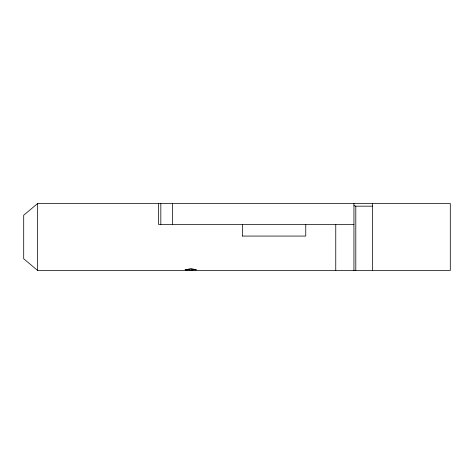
<?xml version="1.0" encoding="UTF-8"?>
<svg xmlns="http://www.w3.org/2000/svg" width="474" height="474" viewBox="0 0 474 474"><rect width="100%" height="100%" fill="white"/><g stroke="black" fill="none" stroke-linecap="round" stroke-linejoin="round"><path stroke-width="0.71" d="M37.653 203.512L23.7 215.22L23.7 258.78L37.653 270.488L450.3 270.488L450.3 203.512L37.653 203.512L37.653 270.488M185.5 269.789L190.898 268.58L196.366 269.789M353.942 205.621L355.802 206.172L372.611 206.172M353.942 224.439L158.589 224.439L158.589 203.512M242.522 236.07L305.76 236.07L305.76 224.439M185.085 269.789L196.106 269.789M186.874 269.789L187.135 270.488L187.129 269.789M189.499 269.789L189.695 270.488L189.689 269.789M191.958 269.789L192.089 270.488L192.083 269.789M372.546 203.512L372.546 270.488M355.802 206.172L355.802 270.488M353.942 203.512L353.942 270.488M335.758 224.439L335.758 270.488M242.647 224.439L242.647 236.07M172.542 203.512L172.542 224.439M160.828 203.512L160.828 224.439"/></g></svg>
